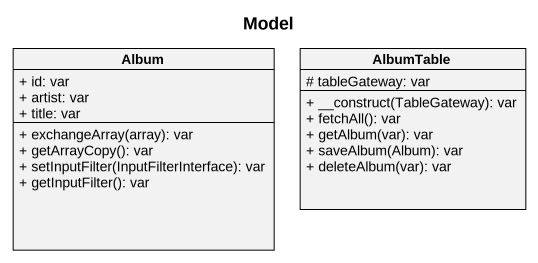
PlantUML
@startuml
title Model
hide circle
hide empty members
skinparam classAttributeIconSize 0
class Album {
  + id: var
  + artist: var
  + title: var
  + exchangeArray(array): var
  + getArrayCopy(): var
  + setInputFilter(InputFilterInterface): var
  + getInputFilter(): var
}
class AlbumTable {
  # tableGateway: var
  + __construct(TableGateway): var
  + fetchAll(): var
  + getAlbum(var): var
  + saveAlbum(Album): var
  + deleteAlbum(var): var
}
@enduml
